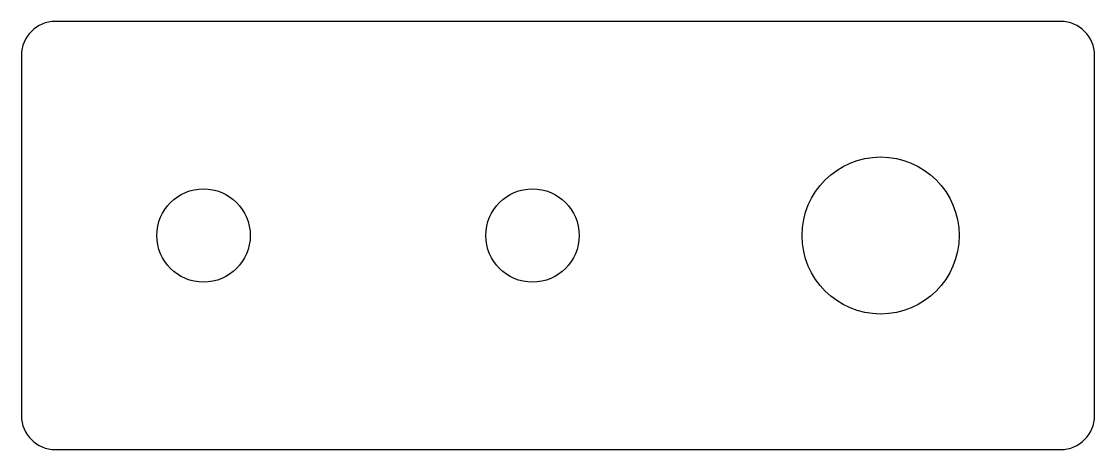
# Model space of a CAD drawing. Header units: millimetres. Extents: x 0 to 31.7, y 0 to 12.6.
import ezdxf

# ---------------------------------------------------------------- set-up
doc = ezdxf.new("R2010")
doc.units = ezdxf.units.MM

msp = doc.modelspace()

# ---------------------------------------------------------------- linework, layer by layer
at = {"color": 7, "linetype": 'Continuous', "lineweight": 25}
for p, q in [((30.707, 12.64), (1, 12.64)), ((0, 11.64), (0, 1)), ((31.707, 1), (31.707, 11.64)), ((1, 0), (30.707, 0))]:
    msp.add_line(p, q, dxfattribs=at)
for centre, radius in [((25.387, 6.32), 2.32), ((5.38, 6.32), 1.38), ((15.1, 6.32), 1.38)]:
    msp.add_circle(centre, radius, dxfattribs=at)
for centre, start, end in [((1, 11.64), 90, 180), ((30.707, 11.64), 0, 90), ((1, 1), 180, 270), ((30.707, 1), 270, 0)]:
    msp.add_arc(centre, 1, start, end, dxfattribs=at)

doc.saveas('drawing.dxf')
